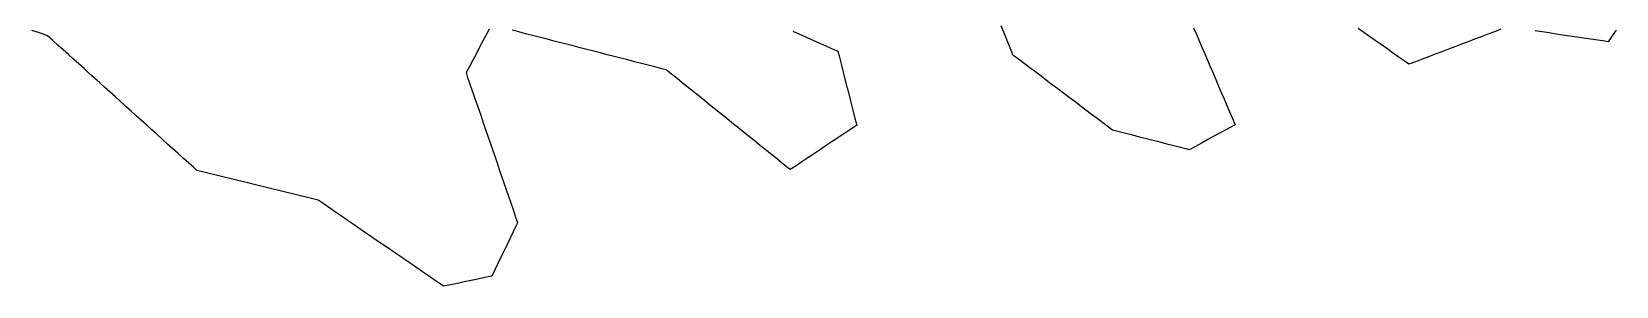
# Model space of a CAD drawing. Header units: millimetres. Extents: x 32 to 3054, y 42 to 5568.
# Drawn here: x 2548.5 to 2773.9, y 2760.5 to 2796.6 of the extents above; entities that cross this region are included whole.
import ezdxf

# ---------------------------------------------------------------- set-up
doc = ezdxf.new("R2010")
doc.units = ezdxf.units.MM
doc.layers.add('ALL_ISLANDS', color=7, linetype='Continuous')
doc.layers.add('OUTLINE_ISLAND_01', color=7, linetype='Continuous')

msp = doc.modelspace()

# ---------------------------------------------------------------- linework, layer by layer
at = {"layer": 'ALL_ISLANDS'}
for points in [[(2613.5787, 2797.0044), (2613.1053, 2796.1235), (2612.632, 2795.2427), (2612.1586, 2794.3618), (2611.6852, 2793.4809), (2611.2118, 2792.6001), (2610.7384, 2791.7192), (2610.2651, 2790.8384), (2610.4503, 2790.2997), (2610.7754, 2789.354), (2611.1006, 2788.4084), (2611.4257, 2787.4627), (2611.7509, 2786.517), (2612.076, 2785.5714), (2612.4012, 2784.6257), (2612.7263, 2783.68), (2613.0515, 2782.7344), (2613.3766, 2781.7887), (2613.7018, 2780.8431), (2614.0269, 2779.8974), (2614.3521, 2778.9517), (2614.6772, 2778.0061), (2615.0024, 2777.0604), (2615.3275, 2776.1147), (2615.6527, 2775.1691), (2615.9778, 2774.2234), (2616.303, 2773.2778), (2616.6281, 2772.3321), (2616.9533, 2771.3864), (2617.2784, 2770.4408), (2617.6036, 2769.4951), (2617.4145, 2769.105), (2616.9783, 2768.2052), (2616.5422, 2767.3053), (2616.106, 2766.4055), (2615.6698, 2765.5056), (2615.2337, 2764.6057), (2614.7975, 2763.7059), (2614.3613, 2762.806), (2613.9252, 2761.9061), (2612.9477, 2761.7014), (2611.969, 2761.4964), (2610.9902, 2761.2913), (2610.0115, 2761.0863), (2609.0327, 2760.8813), (2608.0539, 2760.6763), (2607.0752, 2760.4712), (2606.565, 2760.8212), (2605.7403, 2761.3867), (2604.9156, 2761.9523), (2604.0909, 2762.5179), (2603.2662, 2763.0835), (2602.4415, 2763.6491), (2601.6168, 2764.2146), (2600.7921, 2764.7802), (2599.9674, 2765.3458), (2599.1427, 2765.9114), (2598.318, 2766.477), (2597.4933, 2767.0425), (2596.6686, 2767.6081), (2595.8439, 2768.1737), (2595.0192, 2768.7393), (2594.1946, 2769.3049), (2593.3699, 2769.8704), (2592.5452, 2770.436), (2591.7205, 2771.0016), (2590.8958, 2771.5672), (2590.0711, 2772.1328), (2589.2464, 2772.6983), (2588.4885, 2772.884), (2587.5172, 2773.1219), (2586.5459, 2773.3599), (2585.5746, 2773.5978), (2584.6033, 2773.8357), (2583.632, 2774.0736), (2582.6607, 2774.3116), (2581.6895, 2774.5495), (2580.7182, 2774.7874), (2579.7469, 2775.0253), (2578.7756, 2775.2632), (2577.8043, 2775.5012), (2576.833, 2775.7391), (2575.8618, 2775.977), (2574.8905, 2776.2149), (2573.9192, 2776.4529), (2572.9479, 2776.6908), (2571.9766, 2776.9287), (2571.5245, 2777.3364), (2570.7818, 2778.0061), (2570.0391, 2778.6757), (2569.2965, 2779.3454), (2568.5538, 2780.0151), (2567.8111, 2780.6847), (2567.0685, 2781.3544), (2566.3258, 2782.024), (2565.5831, 2782.6937), (2564.8405, 2783.3634), (2564.0978, 2784.033), (2563.3551, 2784.7027), (2562.6125, 2785.3723), (2561.8698, 2786.042), (2561.1271, 2786.7117), (2560.3845, 2787.3813), (2559.6418, 2788.051), (2558.8991, 2788.7206), (2558.1565, 2789.3903), (2557.4138, 2790.06), (2556.6711, 2790.7296), (2555.9284, 2791.3993), (2555.1858, 2792.0689), (2554.4431, 2792.7386), (2553.7004, 2793.4083), (2552.9578, 2794.0779), (2552.2151, 2794.7476), (2551.4724, 2795.4172), (2550.7298, 2796.0869), (2550.3753, 2796.2049), (2549.4265, 2796.5208), (2548.4777, 2796.8367)], [(2656.7758, 2796.7092), (2657.6902, 2796.3045), (2658.6047, 2795.8998), (2659.5191, 2795.4951), (2660.4336, 2795.0904), (2661.348, 2794.6857), (2662.2625, 2794.281), (2663.1769, 2793.8763), (2663.3872, 2793.0449), (2663.6323, 2792.0754), (2663.8775, 2791.106), (2664.1227, 2790.1365), (2664.3678, 2789.167), (2664.613, 2788.1975), (2664.8581, 2787.228), (2665.1033, 2786.2585), (2665.3485, 2785.2891), (2665.5936, 2784.3196), (2665.8388, 2783.3501), (2665.5364, 2783.1487), (2664.7041, 2782.5944), (2663.8718, 2782.0401), (2663.0395, 2781.4858), (2662.2071, 2780.9315), (2661.3748, 2780.3772), (2660.5425, 2779.8229), (2659.7102, 2779.2685), (2658.8779, 2778.7142), (2658.0456, 2778.1599), (2657.2133, 2777.6056), (2656.381, 2777.0513), (2655.8791, 2777.4548), (2655.0997, 2778.0813), (2654.3203, 2778.7078), (2653.5409, 2779.3344), (2652.7615, 2779.9609), (2651.9821, 2780.5874), (2651.2027, 2781.214), (2650.4233, 2781.8405), (2649.6439, 2782.467), (2648.8645, 2783.0936), (2648.0852, 2783.7201), (2647.3058, 2784.3466), (2646.5264, 2784.9732), (2645.747, 2785.5997), (2644.9676, 2786.2263), (2644.1882, 2786.8528), (2643.4088, 2787.4793), (2642.6294, 2788.1059), (2641.85, 2788.7324), (2641.0706, 2789.3589), (2640.2912, 2789.9855), (2639.5118, 2790.612), (2638.7324, 2791.2385), (2638.1174, 2791.3961), (2637.1487, 2791.6444), (2636.18, 2791.8926), (2635.2113, 2792.1409), (2634.2426, 2792.3891), (2633.2739, 2792.6373), (2632.3052, 2792.8856), (2631.3365, 2793.1338), (2630.3678, 2793.382), (2629.3991, 2793.6303), (2628.4304, 2793.8785), (2627.4617, 2794.1268), (2626.493, 2794.375), (2625.5243, 2794.6232), (2624.5556, 2794.8715), (2623.5869, 2795.1197), (2622.6182, 2795.3679), (2621.6495, 2795.6162), (2620.6808, 2795.8644), (2619.7121, 2796.1127), (2618.7434, 2796.3609), (2617.7747, 2796.6091), (2616.806, 2796.8574)], [(2713.7661, 2797.2009), (2714.161, 2796.2822), (2714.5559, 2795.3635), (2714.9508, 2794.4447), (2715.3457, 2793.526), (2715.7406, 2792.6073), (2716.1355, 2791.6886), (2716.5304, 2790.7698), (2716.9253, 2789.8511), (2717.3202, 2788.9324), (2717.715, 2788.0137), (2718.1099, 2787.0949), (2718.5048, 2786.1762), (2718.8997, 2785.2575), (2719.2946, 2784.3387), (2719.6895, 2783.42), (2719.3072, 2783.2131), (2718.4277, 2782.7372), (2717.5482, 2782.2612), (2716.6687, 2781.7853), (2715.7892, 2781.3094), (2714.9097, 2780.8335), (2714.0303, 2780.3575), (2713.1508, 2779.8816), (2712.8745, 2779.9519), (2711.9054, 2780.1983), (2710.9362, 2780.4448), (2709.9671, 2780.6913), (2708.9979, 2780.9378), (2708.0288, 2781.1843), (2707.0597, 2781.4308), (2706.0905, 2781.6772), (2705.1214, 2781.9237), (2704.1522, 2782.1702), (2703.1831, 2782.4167), (2702.2139, 2782.6632), (2701.6414, 2783.0955), (2700.8434, 2783.6981), (2700.0454, 2784.3007), (2699.2473, 2784.9033), (2698.4493, 2785.5059), (2697.6512, 2786.1085), (2696.8532, 2786.7111), (2696.0551, 2787.3137), (2695.2571, 2787.9163), (2694.4591, 2788.5189), (2693.661, 2789.1215), (2692.863, 2789.7241), (2692.0649, 2790.3267), (2691.2669, 2790.9293), (2690.4688, 2791.5319), (2689.6708, 2792.1345), (2688.8728, 2792.7371), (2688.0747, 2793.3397), (2687.892, 2793.7875), (2687.5144, 2794.7135), (2687.1367, 2795.6394), (2686.759, 2796.5653), (2686.3813, 2797.4913)], [(2757.4924, 2796.9964), (2756.5576, 2796.6412), (2755.6228, 2796.2859), (2754.6881, 2795.9307), (2753.7533, 2795.5755), (2752.8185, 2795.2203), (2751.8837, 2794.8651), (2750.9489, 2794.5098), (2750.0141, 2794.1546), (2749.0794, 2793.7994), (2748.1446, 2793.4442), (2747.2098, 2793.089), (2746.275, 2792.7337), (2745.3402, 2792.3785), (2744.4054, 2792.0233), (2743.7077, 2792.5143), (2742.8899, 2793.0898), (2742.0721, 2793.6653), (2741.2544, 2794.2408), (2740.4366, 2794.8163), (2739.6188, 2795.3919), (2738.801, 2795.9674), (2737.9832, 2796.5429), (2737.1654, 2797.1184)], [(2773.904, 2796.8673), (2773.3336, 2796.046), (2772.7632, 2795.2246), (2772.2532, 2795.2998), (2771.2639, 2795.4457), (2770.2746, 2795.5916), (2769.2853, 2795.7375), (2768.296, 2795.8834), (2767.3067, 2796.0293), (2766.3174, 2796.1752), (2765.3281, 2796.3211), (2764.3388, 2796.467), (2763.3495, 2796.6129), (2762.3602, 2796.7588)]]:
    msp.add_lwpolyline(points, dxfattribs=at)
at = {"layer": 'OUTLINE_ISLAND_01'}
for points in [[(2613.5787, 2797.0044), (2613.1053, 2796.1235), (2612.632, 2795.2427), (2612.1586, 2794.3618), (2611.6852, 2793.4809), (2611.2118, 2792.6001), (2610.7384, 2791.7192), (2610.2651, 2790.8384), (2610.4503, 2790.2997), (2610.7754, 2789.354), (2611.1006, 2788.4084), (2611.4257, 2787.4627), (2611.7509, 2786.517), (2612.076, 2785.5714), (2612.4012, 2784.6257), (2612.7263, 2783.68), (2613.0515, 2782.7344), (2613.3766, 2781.7887), (2613.7018, 2780.8431), (2614.0269, 2779.8974), (2614.3521, 2778.9517), (2614.6772, 2778.0061), (2615.0024, 2777.0604), (2615.3275, 2776.1147), (2615.6527, 2775.1691), (2615.9778, 2774.2234), (2616.303, 2773.2778), (2616.6281, 2772.3321), (2616.9533, 2771.3864), (2617.2784, 2770.4408), (2617.6036, 2769.4951), (2617.4145, 2769.105), (2616.9783, 2768.2052), (2616.5422, 2767.3053), (2616.106, 2766.4055), (2615.6698, 2765.5056), (2615.2337, 2764.6057), (2614.7975, 2763.7059), (2614.3613, 2762.806), (2613.9252, 2761.9061), (2612.9477, 2761.7014), (2611.969, 2761.4964), (2610.9902, 2761.2913), (2610.0115, 2761.0863), (2609.0327, 2760.8813), (2608.0539, 2760.6763), (2607.0752, 2760.4712), (2606.565, 2760.8212), (2605.7403, 2761.3867), (2604.9156, 2761.9523), (2604.0909, 2762.5179), (2603.2662, 2763.0835), (2602.4415, 2763.6491), (2601.6168, 2764.2146), (2600.7921, 2764.7802), (2599.9674, 2765.3458), (2599.1427, 2765.9114), (2598.318, 2766.477), (2597.4933, 2767.0425), (2596.6686, 2767.6081), (2595.8439, 2768.1737), (2595.0192, 2768.7393), (2594.1946, 2769.3049), (2593.3699, 2769.8704), (2592.5452, 2770.436), (2591.7205, 2771.0016), (2590.8958, 2771.5672), (2590.0711, 2772.1328), (2589.2464, 2772.6983), (2588.4885, 2772.884), (2587.5172, 2773.1219), (2586.5459, 2773.3599), (2585.5746, 2773.5978), (2584.6033, 2773.8357), (2583.632, 2774.0736), (2582.6607, 2774.3116), (2581.6895, 2774.5495), (2580.7182, 2774.7874), (2579.7469, 2775.0253), (2578.7756, 2775.2632), (2577.8043, 2775.5012), (2576.833, 2775.7391), (2575.8618, 2775.977), (2574.8905, 2776.2149), (2573.9192, 2776.4529), (2572.9479, 2776.6908), (2571.9766, 2776.9287), (2571.5245, 2777.3364), (2570.7818, 2778.0061), (2570.0391, 2778.6757), (2569.2965, 2779.3454), (2568.5538, 2780.0151), (2567.8111, 2780.6847), (2567.0685, 2781.3544), (2566.3258, 2782.024), (2565.5831, 2782.6937), (2564.8405, 2783.3634), (2564.0978, 2784.033), (2563.3551, 2784.7027), (2562.6125, 2785.3723), (2561.8698, 2786.042), (2561.1271, 2786.7117), (2560.3845, 2787.3813), (2559.6418, 2788.051), (2558.8991, 2788.7206), (2558.1565, 2789.3903), (2557.4138, 2790.06), (2556.6711, 2790.7296), (2555.9284, 2791.3993), (2555.1858, 2792.0689), (2554.4431, 2792.7386), (2553.7004, 2793.4083), (2552.9578, 2794.0779), (2552.2151, 2794.7476), (2551.4724, 2795.4172), (2550.7298, 2796.0869), (2550.3753, 2796.2049), (2549.4265, 2796.5208), (2548.4777, 2796.8367)], [(2656.7758, 2796.7092), (2657.6902, 2796.3045), (2658.6047, 2795.8998), (2659.5191, 2795.4951), (2660.4336, 2795.0904), (2661.348, 2794.6857), (2662.2625, 2794.281), (2663.1769, 2793.8763), (2663.3872, 2793.0449), (2663.6323, 2792.0754), (2663.8775, 2791.106), (2664.1227, 2790.1365), (2664.3678, 2789.167), (2664.613, 2788.1975), (2664.8581, 2787.228), (2665.1033, 2786.2585), (2665.3485, 2785.2891), (2665.5936, 2784.3196), (2665.8388, 2783.3501), (2665.5364, 2783.1487), (2664.7041, 2782.5944), (2663.8718, 2782.0401), (2663.0395, 2781.4858), (2662.2071, 2780.9315), (2661.3748, 2780.3772), (2660.5425, 2779.8229), (2659.7102, 2779.2685), (2658.8779, 2778.7142), (2658.0456, 2778.1599), (2657.2133, 2777.6056), (2656.381, 2777.0513), (2655.8791, 2777.4548), (2655.0997, 2778.0813), (2654.3203, 2778.7078), (2653.5409, 2779.3344), (2652.7615, 2779.9609), (2651.9821, 2780.5874), (2651.2027, 2781.214), (2650.4233, 2781.8405), (2649.6439, 2782.467), (2648.8645, 2783.0936), (2648.0852, 2783.7201), (2647.3058, 2784.3466), (2646.5264, 2784.9732), (2645.747, 2785.5997), (2644.9676, 2786.2263), (2644.1882, 2786.8528), (2643.4088, 2787.4793), (2642.6294, 2788.1059), (2641.85, 2788.7324), (2641.0706, 2789.3589), (2640.2912, 2789.9855), (2639.5118, 2790.612), (2638.7324, 2791.2385), (2638.1174, 2791.3961), (2637.1487, 2791.6444), (2636.18, 2791.8926), (2635.2113, 2792.1409), (2634.2426, 2792.3891), (2633.2739, 2792.6373), (2632.3052, 2792.8856), (2631.3365, 2793.1338), (2630.3678, 2793.382), (2629.3991, 2793.6303), (2628.4304, 2793.8785), (2627.4617, 2794.1268), (2626.493, 2794.375), (2625.5243, 2794.6232), (2624.5556, 2794.8715), (2623.5869, 2795.1197), (2622.6182, 2795.3679), (2621.6495, 2795.6162), (2620.6808, 2795.8644), (2619.7121, 2796.1127), (2618.7434, 2796.3609), (2617.7747, 2796.6091), (2616.806, 2796.8574)], [(2713.7661, 2797.2009), (2714.161, 2796.2822), (2714.5559, 2795.3635), (2714.9508, 2794.4447), (2715.3457, 2793.526), (2715.7406, 2792.6073), (2716.1355, 2791.6886), (2716.5304, 2790.7698), (2716.9253, 2789.8511), (2717.3202, 2788.9324), (2717.715, 2788.0137), (2718.1099, 2787.0949), (2718.5048, 2786.1762), (2718.8997, 2785.2575), (2719.2946, 2784.3387), (2719.6895, 2783.42), (2719.3072, 2783.2131), (2718.4277, 2782.7372), (2717.5482, 2782.2612), (2716.6687, 2781.7853), (2715.7892, 2781.3094), (2714.9097, 2780.8335), (2714.0303, 2780.3575), (2713.1508, 2779.8816), (2712.8745, 2779.9519), (2711.9054, 2780.1983), (2710.9362, 2780.4448), (2709.9671, 2780.6913), (2708.9979, 2780.9378), (2708.0288, 2781.1843), (2707.0597, 2781.4308), (2706.0905, 2781.6772), (2705.1214, 2781.9237), (2704.1522, 2782.1702), (2703.1831, 2782.4167), (2702.2139, 2782.6632), (2701.6414, 2783.0955), (2700.8434, 2783.6981), (2700.0454, 2784.3007), (2699.2473, 2784.9033), (2698.4493, 2785.5059), (2697.6512, 2786.1085), (2696.8532, 2786.7111), (2696.0551, 2787.3137), (2695.2571, 2787.9163), (2694.4591, 2788.5189), (2693.661, 2789.1215), (2692.863, 2789.7241), (2692.0649, 2790.3267), (2691.2669, 2790.9293), (2690.4688, 2791.5319), (2689.6708, 2792.1345), (2688.8728, 2792.7371), (2688.0747, 2793.3397), (2687.892, 2793.7875), (2687.5144, 2794.7135), (2687.1367, 2795.6394), (2686.759, 2796.5653), (2686.3813, 2797.4913)], [(2757.4924, 2796.9964), (2756.5576, 2796.6412), (2755.6228, 2796.2859), (2754.6881, 2795.9307), (2753.7533, 2795.5755), (2752.8185, 2795.2203), (2751.8837, 2794.8651), (2750.9489, 2794.5098), (2750.0141, 2794.1546), (2749.0794, 2793.7994), (2748.1446, 2793.4442), (2747.2098, 2793.089), (2746.275, 2792.7337), (2745.3402, 2792.3785), (2744.4054, 2792.0233), (2743.7077, 2792.5143), (2742.8899, 2793.0898), (2742.0721, 2793.6653), (2741.2544, 2794.2408), (2740.4366, 2794.8163), (2739.6188, 2795.3919), (2738.801, 2795.9674), (2737.9832, 2796.5429), (2737.1654, 2797.1184)], [(2773.904, 2796.8673), (2773.3336, 2796.046), (2772.7632, 2795.2246), (2772.2532, 2795.2998), (2771.2639, 2795.4457), (2770.2746, 2795.5916), (2769.2853, 2795.7375), (2768.296, 2795.8834), (2767.3067, 2796.0293), (2766.3174, 2796.1752), (2765.3281, 2796.3211), (2764.3388, 2796.467), (2763.3495, 2796.6129), (2762.3602, 2796.7588)]]:
    msp.add_lwpolyline(points, dxfattribs=at)

doc.saveas('drawing.dxf')
